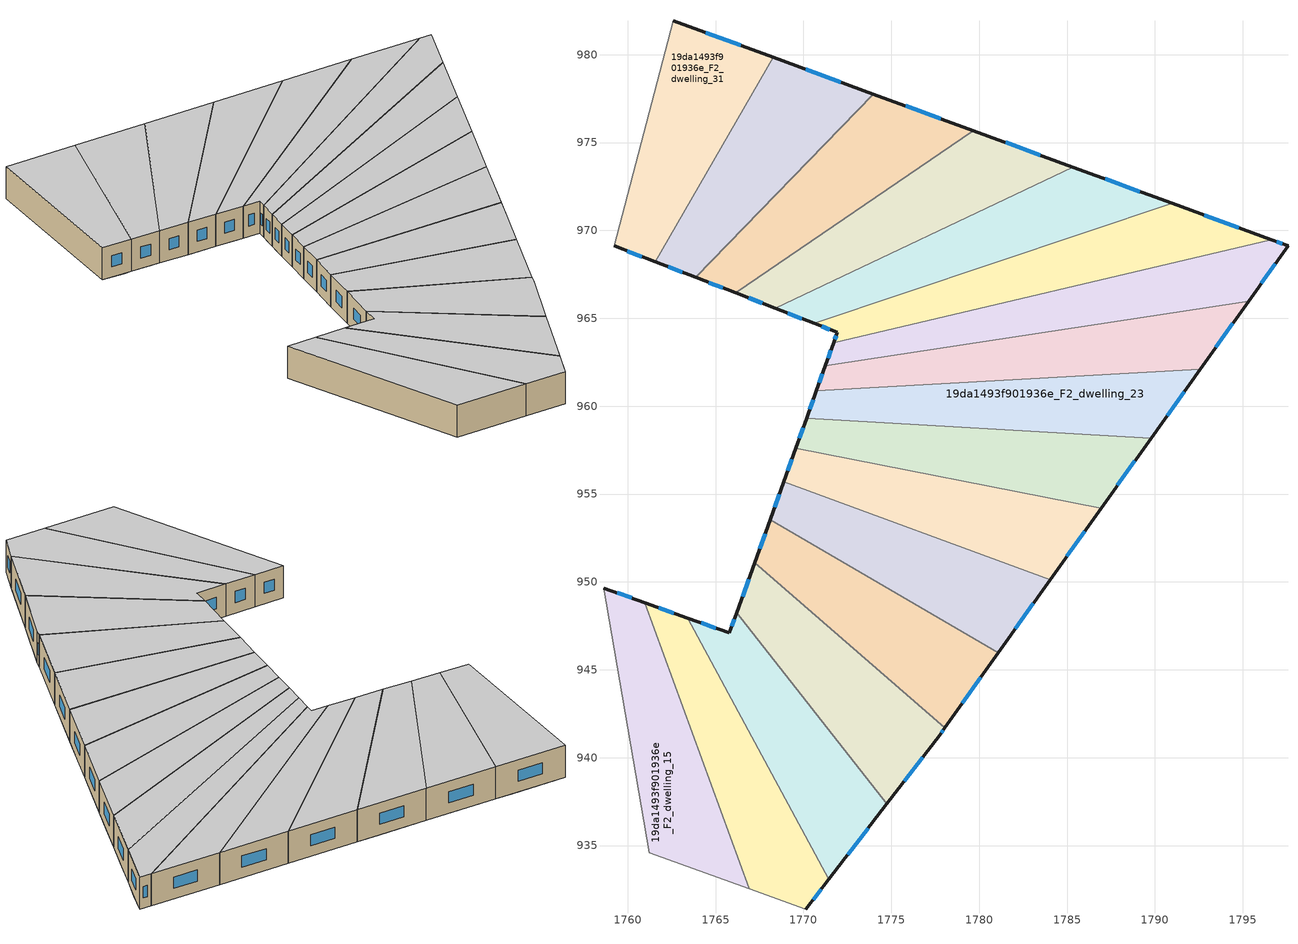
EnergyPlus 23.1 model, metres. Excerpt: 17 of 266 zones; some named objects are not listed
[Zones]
19da1493f901936e_F2_dwelling_15
 floor to 19da1493f901936e_F1_dwelling_25 (EU_floor_Construction): 1760.33,949.05 1765.33,933.11 1761.23,934.58 1758.65,949.65 z6
 floor to 19da1493f901936e_F1_dwelling_26 (EU_floor_Construction): 1760.98,948.82 1766.92,932.53 1765.33,933.11 1760.33,949.05 z6
 wall outside (EU_wall_Construction): 1760.98,948.82 1758.65,949.65 z6:9
 wall to 19da1493f901936e_F2_dwelling_16 (EU_wall_Construction): 1766.92,932.53 1760.98,948.82 z6:9
 wall adiabatic (EU_wall_Construction): 1761.23,934.58 1766.92,932.53 z6:9
 wall to 19da1493f901936e_F2_dwelling_14 (EU_wall_Construction): 1758.65,949.65 1761.23,934.58 z6:9
 window (EU_Window_Construction): 1760.22,949.09 1759.41,949.38 z6.98:8.02
 ceiling to 19da1493f901936e_F3_dwelling_15 (EU_floor_Construction): 1766.92,932.53 1760.98,948.82 1758.65,949.65 1761.23,934.58 z9
19da1493f901936e_F2_dwelling_16
 floor to 19da1493f901936e_F1_dwelling_26 (EU_floor_Construction): 1762.59,948.24 1770.5,931.86 1770.13,931.38 1766.92,932.53 1760.98,948.82 z6
 floor adiabatic (EU_floor_Construction): 1763.42,947.94 1771.44,933.08 1770.5,931.86 1762.59,948.24 z6
 wall outside (EU_wall_Construction): 1763.42,947.94 1760.98,948.82 / 1770.13,931.38 1771.44,933.08 z6:9
 wall to 19da1493f901936e_F2_dwelling_17 (EU_wall_Construction): 1771.44,933.08 1763.42,947.94 z6:9
 wall adiabatic (EU_wall_Construction): 1766.92,932.53 1770.13,931.38 z6:9
 window (EU_Window_Construction): 1762.63,948.23 1761.77,948.54 / 1770.56,931.93 1771.02,932.53 z6.98:8.02
 ceiling to 19da1493f901936e_F3_dwelling_16 (EU_floor_Construction): 1770.13,931.38 1771.44,933.08 1763.42,947.94 1760.98,948.82 1766.92,932.53 z9
19da1493f901936e_F2_dwelling_17
 floor adiabatic (EU_floor_Construction): 1765.81,947.15 1773.59,935.88 1771.44,933.08 1763.42,947.94 1765.79,947.09 z6
 floor to 19da1493f901936e_F1_dwelling_28 (EU_floor_Construction): 1766.2,948.24 1774.75,937.38 1773.59,935.88 1765.81,947.15 z6
 wall outside (EU_wall_Construction): 1766.2,948.24 1765.79,947.09 1763.42,947.94 / 1771.44,933.08 1774.75,937.38 z6:9
 wall to 19da1493f901936e_F2_dwelling_18 (EU_wall_Construction): 1774.75,937.38 1766.2,948.24 z6:9
 window (EU_Window_Construction): 1765.02,947.37 1764.19,947.67 / 1766.07,947.87 1765.93,947.47 / 1772.52,934.48 1773.68,935.99 z6.98:8.02
 ceiling to 19da1493f901936e_F3_dwelling_17 (EU_floor_Construction): 1771.44,933.08 1774.75,937.38 1766.2,948.24 1765.79,947.09 1763.42,947.94 z9
19da1493f901936e_F2_dwelling_18
 floor to 19da1493f901936e_F1_dwelling_28 (EU_floor_Construction): 1776.86,940.13 1774.75,937.38 1766.2,948.24 1766.87,950.1 z6
 floor to 19da1493f901936e_F1_dwelling_29 (EU_floor_Construction): 1778.05,941.7 1777.75,941.29 1776.86,940.13 1766.87,950.1 1767.23,951.09 z6
 wall outside (EU_wall_Construction): 1767.23,951.09 1766.2,948.24 / 1774.75,937.38 1777.75,941.29 1778.05,941.7 z6:9
 wall to 19da1493f901936e_F2_dwelling_19 (EU_wall_Construction): 1778.05,941.7 1767.23,951.09 z6:9
 window (EU_Window_Construction): 1766.89,950.17 1766.54,949.17 / 1777.85,941.42 1777.95,941.57 / 1775.73,938.65 1776.78,940.02 z6.98:8.02
 ceiling to 19da1493f901936e_F3_dwelling_18 (EU_floor_Construction): 1774.75,937.38 1777.75,941.29 1778.05,941.7 1767.23,951.09 1766.2,948.24 z9
19da1493f901936e_F2_dwelling_19
 floor to 19da1493f901936e_F1_dwelling_29 (EU_floor_Construction): 1779.89,944.29 1778.05,941.7 1767.23,951.09 1767.77,952.61 z6
 floor adiabatic (EU_floor_Construction): 1781.09,945.98 1779.89,944.29 1767.77,952.61 1768.11,953.54 z6
 wall outside (EU_wall_Construction): 1768.11,953.54 1767.23,951.09 / 1778.05,941.7 1781.09,945.98 z6:9
 wall to 19da1493f901936e_F2_dwelling_20 (EU_wall_Construction): 1781.09,945.98 1768.11,953.54 z6:9
 window (EU_Window_Construction): 1767.82,952.75 1767.51,951.89 / 1779.04,943.09 1780.1,944.59 z6.98:8.02
 ceiling to 19da1493f901936e_F3_dwelling_19 (EU_floor_Construction): 1778.05,941.7 1781.09,945.98 1768.11,953.54 1767.23,951.09 z9
19da1493f901936e_F2_dwelling_20
 floor adiabatic (EU_floor_Construction): 1782.8,948.37 1781.09,945.98 1768.11,953.54 1768.56,954.81 z6
 floor to 19da1493f901936e_F1_dwelling_31 (EU_floor_Construction): 1784.05,950.13 1782.8,948.37 1768.56,954.81 1768.88,955.69 z6
 wall outside (EU_wall_Construction): 1768.88,955.69 1768.11,953.54 / 1781.09,945.98 1784.05,950.13 z6:9
 wall to 19da1493f901936e_F2_dwelling_21 (EU_wall_Construction): 1784.05,950.13 1768.88,955.69 z6:9
 window (EU_Window_Construction): 1768.63,954.99 1768.36,954.24 / 1782.05,947.33 1783.09,948.78 z6.98:8.02
 ceiling to 19da1493f901936e_F3_dwelling_20 (EU_floor_Construction): 1781.09,945.98 1784.05,950.13 1768.88,955.69 1768.11,953.54 z9
19da1493f901936e_F2_dwelling_21
 floor adiabatic (EU_floor_Construction): 1785.63,952.36 1784.05,950.13 1768.88,955.69 1769.26,956.76 z6
 floor to 19da1493f901936e_F1_dwelling_32 (EU_floor_Construction): 1786.94,954.2 1785.63,952.36 1769.26,956.76 1769.57,957.6 z6
 wall outside (EU_wall_Construction): 1769.57,957.6 1768.88,955.69 / 1784.05,950.13 1786.94,954.2 z6:9
 wall to 19da1493f901936e_F2_dwelling_22 (EU_wall_Construction): 1786.94,954.2 1769.57,957.6 z6:9
 window (EU_Window_Construction): 1769.34,956.98 1769.1,956.31 / 1784.99,951.46 1786,952.88 z6.98:8.02
 ceiling to 19da1493f901936e_F3_dwelling_21 (EU_floor_Construction): 1784.05,950.13 1786.94,954.2 1769.57,957.6 1768.88,955.69 z9
19da1493f901936e_F2_dwelling_22
 floor to 19da1493f901936e_F1_dwelling_32 (EU_floor_Construction): 1788.41,956.26 1786.94,954.2 1769.57,957.6 1769.89,958.51 z6
 floor to 19da1493f901936e_F1_dwelling_33 (EU_floor_Construction): 1789.78,958.18 1788.41,956.26 1769.89,958.51 1770.18,959.32 z6
 wall outside (EU_wall_Construction): 1770.18,959.32 1769.57,957.6 / 1786.94,954.2 1789.78,958.18 z6:9
 wall to 19da1493f901936e_F2_dwelling_23 (EU_wall_Construction): 1789.78,958.18 1770.18,959.32 z6:9
 window (EU_Window_Construction): 1769.98,958.76 1769.77,958.16 / 1787.87,955.49 1788.86,956.89 z6.98:8.02
 ceiling to 19da1493f901936e_F3_dwelling_22 (EU_floor_Construction): 1786.94,954.2 1789.78,958.18 1770.18,959.32 1769.57,957.6 z9
19da1493f901936e_F2_dwelling_23
 floor to 19da1493f901936e_F1_dwelling_0 (EU_floor_Construction): 1792.57,962.11 1791.14,960.09 1770.46,960.09 1770.74,960.88 z6
 floor to 19da1493f901936e_F1_dwelling_33 (EU_floor_Construction): 1791.14,960.09 1789.78,958.18 1770.18,959.32 1770.46,960.09 z6
 wall outside (EU_wall_Construction): 1770.74,960.88 1770.18,959.32 / 1789.78,958.18 1792.57,962.11 z6:9
 wall to 19da1493f901936e_F2_dwelling_24 (EU_wall_Construction): 1792.57,962.11 1770.74,960.88 z6:9
 window (EU_Window_Construction): 1770.56,960.37 1770.36,959.83 / 1790.69,959.46 1791.67,960.83 z6.98:8.02
 ceiling to 19da1493f901936e_F3_dwelling_23 (EU_floor_Construction): 1789.78,958.18 1792.57,962.11 1770.74,960.88 1770.18,959.32 z9
19da1493f901936e_F2_dwelling_24
 floor to 19da1493f901936e_F1_dwelling_1 (EU_floor_Construction): 1795.33,965.97 1793.83,963.88 1770.98,961.54 1771.25,962.29 z6
 floor to 19da1493f901936e_F1_dwelling_0 (EU_floor_Construction): 1793.83,963.88 1792.57,962.11 1770.74,960.88 1770.98,961.54 z6
 wall outside (EU_wall_Construction): 1771.25,962.29 1770.74,960.88 / 1792.57,962.11 1795.33,965.97 z6:9
 wall to 19da1493f901936e_F2_dwelling_25 (EU_wall_Construction): 1795.33,965.97 1771.25,962.29 z6:9
 window (EU_Window_Construction): 1771.08,961.83 1770.91,961.34 / 1793.47,963.36 1794.43,964.72 z6.98:8.02
 ceiling to 19da1493f901936e_F3_dwelling_24 (EU_floor_Construction): 1792.57,962.11 1795.33,965.97 1771.25,962.29 1770.74,960.88 z9
19da1493f901936e_F2_dwelling_25
 floor to 19da1493f901936e_F1_dwelling_2 (EU_floor_Construction): 1797.57,969.12 1796.49,967.61 1771.45,962.86 1771.72,963.6 1796.6,969.48 z6
 floor to 19da1493f901936e_F1_dwelling_1 (EU_floor_Construction): 1796.49,967.61 1795.33,965.97 1771.25,962.29 1771.45,962.86 z6
 wall outside (EU_wall_Construction): 1771.72,963.6 1771.25,962.29 / 1795.33,965.97 1797.57,969.12 1796.6,969.48 z6:9
 wall to 19da1493f901936e_F2_dwelling_26 (EU_wall_Construction): 1796.6,969.48 1771.72,963.6 z6:9
 window (EU_Window_Construction): 1771.57,963.18 1771.4,962.72 / 1797.26,969.24 1796.92,969.36 / 1796.06,967 1796.84,968.1 z6.98:8.02
 ceiling to 19da1493f901936e_F3_dwelling_25 (EU_floor_Construction): 1795.33,965.97 1797.57,969.12 1796.6,969.48 1771.72,963.6 1771.25,962.29 z9
19da1493f901936e_F2_dwelling_26
 floor to 19da1493f901936e_F1_dwelling_3 (EU_floor_Construction): 1794.4,970.29 1771.93,964.18 1771.93,964.2 1770.62,964.7 1790.99,971.53 z6
 floor to 19da1493f901936e_F1_dwelling_2 (EU_floor_Construction): 1796.6,969.48 1771.72,963.6 1771.93,964.18 1794.4,970.29 z6
 wall outside (EU_wall_Construction): 1770.62,964.7 1771.93,964.2 1771.72,963.6 / 1796.6,969.48 1790.99,971.53 z6:9
 wall to 19da1493f901936e_F2_dwelling_27 (EU_wall_Construction): 1790.99,971.53 1770.62,964.7 z6:9
 window (EU_Window_Construction): 1771.86,964 1771.79,963.79 / 1771.05,964.54 1771.5,964.36 / 1794.78,970.15 1792.81,970.87 z6.98:8.02
 ceiling to 19da1493f901936e_F3_dwelling_26 (EU_floor_Construction): 1796.6,969.48 1790.99,971.53 1770.62,964.7 1771.93,964.2 1771.72,963.6 z9
19da1493f901936e_F2_dwelling_27
 floor to 19da1493f901936e_F1_dwelling_4 (EU_floor_Construction): 1788.91,972.29 1769.8,965.02 1768.4,965.57 1785.33,973.6 z6
 floor to 19da1493f901936e_F1_dwelling_3 (EU_floor_Construction): 1790.99,971.53 1770.62,964.7 1769.8,965.02 1788.91,972.29 z6
 wall outside (EU_wall_Construction): 1768.4,965.57 1770.62,964.7 / 1790.99,971.53 1785.33,973.6 z6:9
 wall to 19da1493f901936e_F2_dwelling_28 (EU_wall_Construction): 1785.33,973.6 1768.4,965.57 z6:9
 window (EU_Window_Construction): 1769.12,965.29 1769.9,964.98 / 1789.15,972.21 1787.17,972.93 z6.98:8.02
 ceiling to 19da1493f901936e_F3_dwelling_27 (EU_floor_Construction): 1790.99,971.53 1785.33,973.6 1768.4,965.57 1770.62,964.7 z9
19da1493f901936e_F2_dwelling_28
 floor to 19da1493f901936e_F1_dwelling_5 (EU_floor_Construction): 1783.41,974.3 1767.64,965.86 1766.15,966.44 1779.66,975.68 z6
 floor to 19da1493f901936e_F1_dwelling_4 (EU_floor_Construction): 1785.33,973.6 1768.4,965.57 1767.64,965.86 1783.41,974.3 z6
 wall outside (EU_wall_Construction): 1766.15,966.44 1768.4,965.57 / 1785.33,973.6 1779.66,975.68 z6:9
 wall to 19da1493f901936e_F2_dwelling_29 (EU_wall_Construction): 1779.66,975.68 1766.15,966.44 z6:9
 window (EU_Window_Construction): 1766.88,966.16 1767.66,965.85 / 1783.49,974.28 1781.5,975 z6.98:8.02
 ceiling to 19da1493f901936e_F3_dwelling_28 (EU_floor_Construction): 1785.33,973.6 1779.66,975.68 1766.15,966.44 1768.4,965.57 z9
19da1493f901936e_F2_dwelling_29
 floor to 19da1493f901936e_F1_dwelling_6 (EU_floor_Construction): 1777.91,976.32 1765.45,966.71 1763.87,967.32 1773.98,977.76 z6
 floor to 19da1493f901936e_F1_dwelling_5 (EU_floor_Construction): 1779.66,975.68 1766.15,966.44 1765.45,966.71 1777.91,976.32 z6
 wall outside (EU_wall_Construction): 1763.87,967.32 1766.15,966.44 / 1779.66,975.68 1773.98,977.76 z6:9
 wall to 19da1493f901936e_F2_dwelling_30 (EU_wall_Construction): 1773.98,977.76 1763.87,967.32 z6:9
 window (EU_Window_Construction): 1764.61,967.03 1765.4,966.73 / 1777.81,976.36 1775.83,977.08 z6.98:8.02
 ceiling to 19da1493f901936e_F3_dwelling_29 (EU_floor_Construction): 1779.66,975.68 1773.98,977.76 1763.87,967.32 1766.15,966.44 z9
19da1493f901936e_F2_dwelling_30
 floor to 19da1493f901936e_F1_dwelling_7 (EU_floor_Construction): 1772.39,978.34 1763.23,967.57 1761.56,968.22 1768.28,979.84 z6
 floor to 19da1493f901936e_F1_dwelling_6 (EU_floor_Construction): 1773.98,977.76 1763.87,967.32 1763.23,967.57 1772.39,978.34 z6
 wall outside (EU_wall_Construction): 1761.56,968.22 1763.87,967.32 / 1773.98,977.76 1768.29,979.84 z6:9
 wall to 19da1493f901936e_F2_dwelling_31 (EU_wall_Construction): 1768.29,979.84 1761.56,968.22 z6:9
 window (EU_Window_Construction): 1762.31,967.93 1763.12,967.61 / 1772.13,978.44 1770.14,979.17 z6.98:8.02
 ceiling to 19da1493f901936e_F3_dwelling_30 (EU_floor_Construction): 1763.87,967.32 1773.98,977.76 1768.29,979.84 1761.56,968.22 z9
19da1493f901936e_F2_dwelling_31
 floor to 19da1493f901936e_F1_dwelling_8 (EU_floor_Construction): 1766.86,980.36 1760.98,968.44 1759.23,969.12 1762.58,981.93 z6
 floor to 19da1493f901936e_F1_dwelling_7 (EU_floor_Construction): 1768.28,979.84 1761.56,968.22 1760.98,968.44 1766.86,980.36 z6
 wall outside (EU_wall_Construction): 1759.23,969.12 1761.56,968.22 / 1768.29,979.84 1762.58,981.93 z6:9
 wall to 19da1493f901936e_F2_dwelling_32 (EU_wall_Construction): 1762.58,981.93 1759.23,969.12 z6:9
 window (EU_Window_Construction): 1759.99,968.83 1760.8,968.51 / 1766.43,980.52 1764.44,981.25 z6.98:8.02
 ceiling to 19da1493f901936e_F3_dwelling_31 (EU_floor_Construction): 1761.56,968.22 1768.29,979.84 1762.58,981.93 1759.23,969.12 z9
[Building]
EU S2 Campaign: North Axis=0; Terrain=City; Solar Distribution=FullExterior
[Site:Location]
Bologna: Latitude=44.5; Longitude=11.25; Time Zone=1; Elevation=37
[SizingPeriod:WeatherFileDays]
AnnualSizingPeriod: Begin Month=1; Begin Day of Month=1; End Month=12; End Day of Month=31; Day of Week for Start Day=Monday; Use Weather File Daylight Saving Period=No; Use Weather File Rain and Snow Indicators=No
[MATERIAL]
EU_InternalMass_Material: Roughness=MediumRough; Thickness=0.1; Conductivity=1; Density=1800; Specific Heat=900; Thermal Absorptance=0.9; Solar Absorptance=0.7; Visible Absorptance=0.7
[MATERIAL:NOMASS] Roughness=MediumRough; Thermal Absorptance=0.9; Solar Absorptance=0.7; Visible Absorptance=0.7
Name | Thermal Resistance
EU_wall_NoMass | 0.905828
EU_floor_NoMass | 0.67114
[WINDOWMATERIAL:SIMPLEGLAZINGSYSTEM]
EU_Window_SimpleGlazing: UFactor=4.52486; Solar Heat Gain Coefficient=0.85; Visible Transmittance=0.85
[CONSTRUCTION]
EU_wall_Construction: EU_wall_NoMass
EU_floor_Construction: EU_floor_NoMass
EU_Window_Construction: EU_Window_SimpleGlazing
EU_InternalMass_Construction: EU_InternalMass_Material
[ZONE] Type=1; Multiplier=1; Ceiling Height=autocalculate; Floor Area=autocalculate; Part of Total Floor Area=Yes
Name | Volume
19da1493f901936e_F2_dwelling_15 | 169.939
19da1493f901936e_F2_dwelling_16 | 169.956
19da1493f901936e_F2_dwelling_17 | 169.931
19da1493f901936e_F2_dwelling_18 | 169.948
19da1493f901936e_F2_dwelling_19 | 169.945
19da1493f901936e_F2_dwelling_20 | 169.964
19da1493f901936e_F2_dwelling_21 | 169.92
19da1493f901936e_F2_dwelling_22 | 169.934
19da1493f901936e_F2_dwelling_23 | 169.97
19da1493f901936e_F2_dwelling_24 | 169.978
19da1493f901936e_F2_dwelling_25 | 169.907
19da1493f901936e_F2_dwelling_26 | 169.943
19da1493f901936e_F2_dwelling_27; 19da1493f901936e_F2_dwelling_31 | 169.923
19da1493f901936e_F2_dwelling_28 | 169.941
19da1493f901936e_F2_dwelling_29 | 169.963
19da1493f901936e_F2_dwelling_30 | 169.968
[INTERNALMASS] Construction=EU_InternalMass_Construction
Name | Zone or ZoneList | Surface Area
19da1493f901936e_F2_dwelling_15_EU_InternalMass | 19da1493f901936e_F2_dwelling_15 | 56.6466
19da1493f901936e_F2_dwelling_16_EU_InternalMass | 19da1493f901936e_F2_dwelling_16 | 56.6522
19da1493f901936e_F2_dwelling_17_EU_InternalMass | 19da1493f901936e_F2_dwelling_17 | 56.6441
19da1493f901936e_F2_dwelling_18_EU_InternalMass | 19da1493f901936e_F2_dwelling_18 | 56.649
19da1493f901936e_F2_dwelling_19_EU_InternalMass | 19da1493f901936e_F2_dwelling_19 | 56.6483
19da1493f901936e_F2_dwelling_20_EU_InternalMass | 19da1493f901936e_F2_dwelling_20 | 56.6547
19da1493f901936e_F2_dwelling_21_EU_InternalMass | 19da1493f901936e_F2_dwelling_21 | 56.6399
19da1493f901936e_F2_dwelling_22_EU_InternalMass | 19da1493f901936e_F2_dwelling_22 | 56.6446
19da1493f901936e_F2_dwelling_23_EU_InternalMass | 19da1493f901936e_F2_dwelling_23 | 56.657
19da1493f901936e_F2_dwelling_24_EU_InternalMass | 19da1493f901936e_F2_dwelling_24 | 56.659
19da1493f901936e_F2_dwelling_25_EU_InternalMass | 19da1493f901936e_F2_dwelling_25 | 56.636
19da1493f901936e_F2_dwelling_26_EU_InternalMass | 19da1493f901936e_F2_dwelling_26 | 56.6475
19da1493f901936e_F2_dwelling_27_EU_InternalMass | 19da1493f901936e_F2_dwelling_27 | 56.6412
19da1493f901936e_F2_dwelling_28_EU_InternalMass | 19da1493f901936e_F2_dwelling_28 | 56.647
19da1493f901936e_F2_dwelling_29_EU_InternalMass | 19da1493f901936e_F2_dwelling_29 | 56.654
19da1493f901936e_F2_dwelling_30_EU_InternalMass | 19da1493f901936e_F2_dwelling_30 | 56.6561
19da1493f901936e_F2_dwelling_31_EU_InternalMass | 19da1493f901936e_F2_dwelling_31 | 56.641
[OTHEREQUIPMENT] Fuel Type=Electricity; Design Level Calculation Method=Watts/Area; Power per Zone Floor Area=1; Fraction Latent=0; Fraction Radiant=0; Fraction Lost=0; Carbon Dioxide Generation Rate=0; EndUse Subcategory=EU_Step8_InternalGains
Name | Zone or ZoneList or Space or SpaceList | Schedule
EU_Step8_InternalGain_19da1493f901936e_F2_dwelling_15_f000 | 19da1493f901936e_F2_dwelling_15 | EU_Step8_GainSchedule_19da1493f901936e_F2_dwelling_15_f000
EU_Step8_InternalGain_19da1493f901936e_F2_dwelling_16_f000 | 19da1493f901936e_F2_dwelling_16 | EU_Step8_GainSchedule_19da1493f901936e_F2_dwelling_16_f000
EU_Step8_InternalGain_19da1493f901936e_F2_dwelling_17_f000 | 19da1493f901936e_F2_dwelling_17 | EU_Step8_GainSchedule_19da1493f901936e_F2_dwelling_17_f000
EU_Step8_InternalGain_19da1493f901936e_F2_dwelling_18_f000 | 19da1493f901936e_F2_dwelling_18 | EU_Step8_GainSchedule_19da1493f901936e_F2_dwelling_18_f000
EU_Step8_InternalGain_19da1493f901936e_F2_dwelling_19_f000 | 19da1493f901936e_F2_dwelling_19 | EU_Step8_GainSchedule_19da1493f901936e_F2_dwelling_19_f000
EU_Step8_InternalGain_19da1493f901936e_F2_dwelling_20_f000 | 19da1493f901936e_F2_dwelling_20 | EU_Step8_GainSchedule_19da1493f901936e_F2_dwelling_20_f000
EU_Step8_InternalGain_19da1493f901936e_F2_dwelling_21_f000 | 19da1493f901936e_F2_dwelling_21 | EU_Step8_GainSchedule_19da1493f901936e_F2_dwelling_21_f000
EU_Step8_InternalGain_19da1493f901936e_F2_dwelling_22_f000 | 19da1493f901936e_F2_dwelling_22 | EU_Step8_GainSchedule_19da1493f901936e_F2_dwelling_22_f000
EU_Step8_InternalGain_19da1493f901936e_F2_dwelling_23_f000 | 19da1493f901936e_F2_dwelling_23 | EU_Step8_GainSchedule_19da1493f901936e_F2_dwelling_23_f000
EU_Step8_InternalGain_19da1493f901936e_F2_dwelling_24_f000 | 19da1493f901936e_F2_dwelling_24 | EU_Step8_GainSchedule_19da1493f901936e_F2_dwelling_24_f000
EU_Step8_InternalGain_19da1493f901936e_F2_dwelling_25_f000 | 19da1493f901936e_F2_dwelling_25 | EU_Step8_GainSchedule_19da1493f901936e_F2_dwelling_25_f000
EU_Step8_InternalGain_19da1493f901936e_F2_dwelling_26_f000 | 19da1493f901936e_F2_dwelling_26 | EU_Step8_GainSchedule_19da1493f901936e_F2_dwelling_26_f000
EU_Step8_InternalGain_19da1493f901936e_F2_dwelling_27_f000 | 19da1493f901936e_F2_dwelling_27 | EU_Step8_GainSchedule_19da1493f901936e_F2_dwelling_27_f000
EU_Step8_InternalGain_19da1493f901936e_F2_dwelling_28_f000 | 19da1493f901936e_F2_dwelling_28 | EU_Step8_GainSchedule_19da1493f901936e_F2_dwelling_28_f000
EU_Step8_InternalGain_19da1493f901936e_F2_dwelling_29_f000 | 19da1493f901936e_F2_dwelling_29 | EU_Step8_GainSchedule_19da1493f901936e_F2_dwelling_29_f000
EU_Step8_InternalGain_19da1493f901936e_F2_dwelling_30_f000 | 19da1493f901936e_F2_dwelling_30 | EU_Step8_GainSchedule_19da1493f901936e_F2_dwelling_30_f000
EU_Step8_InternalGain_19da1493f901936e_F2_dwelling_31_f000 | 19da1493f901936e_F2_dwelling_31 | EU_Step8_GainSchedule_19da1493f901936e_F2_dwelling_31_f000
[ZONEVENTILATION:DESIGNFLOWRATE] Schedule=EU_AlwaysOn; Design Flow Rate Calculation Method=AirChanges/Hour; Air Changes per Hour=0.73129; Ventilation Type=Natural; Fan Pressure Rise=0; Fan Total Efficiency=1; Constant Term Coefficient=1; Temperature Term Coefficient=0; Velocity Term Coefficient=0; Velocity Squared Term Coefficient=0; Minimum Indoor Temperature=-100; Maximum Indoor Temperature=100; Delta Temperature=-100; Minimum Outdoor Temperature=-100; Maximum Outdoor Temperature=100; Maximum Wind Speed=40
Name | Zone or ZoneList or Space or SpaceList
EU_ConstantAir_19da1493f901936e_F2_dwelling_15 | 19da1493f901936e_F2_dwelling_15
EU_ConstantAir_19da1493f901936e_F2_dwelling_16 | 19da1493f901936e_F2_dwelling_16
EU_ConstantAir_19da1493f901936e_F2_dwelling_17 | 19da1493f901936e_F2_dwelling_17
EU_ConstantAir_19da1493f901936e_F2_dwelling_18 | 19da1493f901936e_F2_dwelling_18
EU_ConstantAir_19da1493f901936e_F2_dwelling_19 | 19da1493f901936e_F2_dwelling_19
EU_ConstantAir_19da1493f901936e_F2_dwelling_20 | 19da1493f901936e_F2_dwelling_20
EU_ConstantAir_19da1493f901936e_F2_dwelling_21 | 19da1493f901936e_F2_dwelling_21
EU_ConstantAir_19da1493f901936e_F2_dwelling_22 | 19da1493f901936e_F2_dwelling_22
EU_ConstantAir_19da1493f901936e_F2_dwelling_23 | 19da1493f901936e_F2_dwelling_23
EU_ConstantAir_19da1493f901936e_F2_dwelling_24 | 19da1493f901936e_F2_dwelling_24
EU_ConstantAir_19da1493f901936e_F2_dwelling_25 | 19da1493f901936e_F2_dwelling_25
EU_ConstantAir_19da1493f901936e_F2_dwelling_26 | 19da1493f901936e_F2_dwelling_26
EU_ConstantAir_19da1493f901936e_F2_dwelling_27 | 19da1493f901936e_F2_dwelling_27
EU_ConstantAir_19da1493f901936e_F2_dwelling_28 | 19da1493f901936e_F2_dwelling_28
EU_ConstantAir_19da1493f901936e_F2_dwelling_29 | 19da1493f901936e_F2_dwelling_29
EU_ConstantAir_19da1493f901936e_F2_dwelling_30 | 19da1493f901936e_F2_dwelling_30
EU_ConstantAir_19da1493f901936e_F2_dwelling_31 | 19da1493f901936e_F2_dwelling_31
[HVACTEMPLATE:ZONE:IDEALLOADSAIRSYSTEM] System Availability Schedule=EU_AlwaysOn; Maximum Heating Supply Air Temperature=50; Minimum Cooling Supply Air Temperature=13; Maximum Heating Supply Air Humidity Ratio=0.0156; Minimum Cooling Supply Air Humidity Ratio=0.0077; Heating Limit=NoLimit; Cooling Limit=NoLimit; Heating Availability Schedule=EU_AlwaysOn; Cooling Availability Schedule=EU_CoolingOff; Dehumidification Control Type=ConstantSensibleHeatRatio; Cooling Sensible Heat Ratio=0.7; Dehumidification Setpoint=60; Humidification Control Type=None; Humidification Setpoint=30; Outdoor Air Method=None; Outdoor Air Flow Rate per Person=0.00944; Outdoor Air Flow Rate per Zone Floor Area=0; Outdoor Air Flow Rate per Zone=0; Demand Controlled Ventilation Type=None; Outdoor Air Economizer Type=NoEconomizer; Heat Recovery Type=None; Sensible Heat Recovery Effectiveness=0.7; Latent Heat Recovery Effectiveness=0.65
Name | Template Thermostat
19da1493f901936e_F2_dwelling_15 | EU_HeatOnly_19da1493f901936e_F2_dwelling_15
19da1493f901936e_F2_dwelling_16 | EU_HeatOnly_19da1493f901936e_F2_dwelling_16
19da1493f901936e_F2_dwelling_17 | EU_HeatOnly_19da1493f901936e_F2_dwelling_17
19da1493f901936e_F2_dwelling_18 | EU_HeatOnly_19da1493f901936e_F2_dwelling_18
19da1493f901936e_F2_dwelling_19 | EU_HeatOnly_19da1493f901936e_F2_dwelling_19
19da1493f901936e_F2_dwelling_20 | EU_HeatOnly_19da1493f901936e_F2_dwelling_20
19da1493f901936e_F2_dwelling_21 | EU_HeatOnly_19da1493f901936e_F2_dwelling_21
19da1493f901936e_F2_dwelling_22 | EU_HeatOnly_19da1493f901936e_F2_dwelling_22
19da1493f901936e_F2_dwelling_23 | EU_HeatOnly_19da1493f901936e_F2_dwelling_23
19da1493f901936e_F2_dwelling_24 | EU_HeatOnly_19da1493f901936e_F2_dwelling_24
19da1493f901936e_F2_dwelling_25 | EU_HeatOnly_19da1493f901936e_F2_dwelling_25
19da1493f901936e_F2_dwelling_26 | EU_HeatOnly_19da1493f901936e_F2_dwelling_26
19da1493f901936e_F2_dwelling_27 | EU_HeatOnly_19da1493f901936e_F2_dwelling_27
19da1493f901936e_F2_dwelling_28 | EU_HeatOnly_19da1493f901936e_F2_dwelling_28
19da1493f901936e_F2_dwelling_29 | EU_HeatOnly_19da1493f901936e_F2_dwelling_29
19da1493f901936e_F2_dwelling_30 | EU_HeatOnly_19da1493f901936e_F2_dwelling_30
19da1493f901936e_F2_dwelling_31 | EU_HeatOnly_19da1493f901936e_F2_dwelling_31
[SIZING:ZONE] Zone Cooling Design Supply Air Temperature Input Method=SupplyAirTemperature; Zone Cooling Design Supply Air Temperature=13; Zone Heating Design Supply Air Temperature Input Method=SupplyAirTemperature; Zone Heating Design Supply Air Temperature=50; Zone Cooling Design Supply Air Humidity Ratio=0.008; Zone Heating Design Supply Air Humidity Ratio=0.008; Cooling Design Air Flow Method=DesignDay; Cooling Design Air Flow Rate=0; Cooling Minimum Air Flow per Zone Floor Area=0.000762; Cooling Minimum Air Flow=0; Cooling Minimum Air Flow Fraction=0.2; Heating Design Air Flow Method=DesignDay; Heating Design Air Flow Rate=0; Heating Maximum Air Flow per Zone Floor Area=0.002032; Heating Maximum Air Flow=0.141576; Heating Maximum Air Flow Fraction=0.3; Account for Dedicated Outdoor Air System=No; Dedicated Outdoor Air System Control Strategy=NeutralSupplyAir; Dedicated Outdoor Air Low Setpoint Temperature for Design=autosize; Dedicated Outdoor Air High Setpoint Temperature for Design=autosize; Zone Load Sizing Method=Sensible Load Only No Latent Load; Zone Latent Cooling Design Supply Air Humidity Ratio Input Method=HumidityRatioDifference; Zone Cooling Design Supply Air Humidity Ratio Difference=0.005; Zone Latent Heating Design Supply Air Humidity Ratio Input Method=HumidityRatioDifference; Zone Humidification Design Supply Air Humidity Ratio Difference=0.005
19da1493f901936e_F2_dwelling_15; 19da1493f901936e_F2_dwelling_16; 19da1493f901936e_F2_dwelling_17; 19da1493f901936e_F2_dwelling_18; 19da1493f901936e_F2_dwelling_19; 19da1493f901936e_F2_dwelling_20; 19da1493f901936e_F2_dwelling_21; 19da1493f901936e_F2_dwelling_22; 19da1493f901936e_F2_dwelling_23; 19da1493f901936e_F2_dwelling_24; 19da1493f901936e_F2_dwelling_25; 19da1493f901936e_F2_dwelling_26; 19da1493f901936e_F2_dwelling_27; 19da1493f901936e_F2_dwelling_28; 19da1493f901936e_F2_dwelling_29; 19da1493f901936e_F2_dwelling_30; 19da1493f901936e_F2_dwelling_31
[SCHEDULE:CONSTANT]
Name | Hourly Value
EU_AlwaysOn | 1
EU_CoolingOff | 0
[SCHEDULE:FILE] Column Number=1; Rows to Skip at Top=0; Number of Hours of Data=8760; Column Separator=Comma; Interpolate to Timestep=No; Minutes per Item=60; Adjust Schedule for Daylight Savings=Yes
Name | File
EU_Step8_GainSchedule_19da1493f901936e_F2_dwelling_15_f000 | ../../schedules/19da1493f901936e/19da1493f901936e_F2_dwelling_15_f000_gain.csv
EU_Step8_GainSchedule_19da1493f901936e_F2_dwelling_16_f000 | ../../schedules/19da1493f901936e/19da1493f901936e_F2_dwelling_16_f000_gain.csv
EU_Step8_GainSchedule_19da1493f901936e_F2_dwelling_17_f000 | ../../schedules/19da1493f901936e/19da1493f901936e_F2_dwelling_17_f000_gain.csv
EU_Step8_GainSchedule_19da1493f901936e_F2_dwelling_18_f000 | ../../schedules/19da1493f901936e/19da1493f901936e_F2_dwelling_18_f000_gain.csv
EU_Step8_GainSchedule_19da1493f901936e_F2_dwelling_19_f000 | ../../schedules/19da1493f901936e/19da1493f901936e_F2_dwelling_19_f000_gain.csv
EU_Step8_GainSchedule_19da1493f901936e_F2_dwelling_20_f000 | ../../schedules/19da1493f901936e/19da1493f901936e_F2_dwelling_20_f000_gain.csv
EU_Step8_GainSchedule_19da1493f901936e_F2_dwelling_21_f000 | ../../schedules/19da1493f901936e/19da1493f901936e_F2_dwelling_21_f000_gain.csv
EU_Step8_GainSchedule_19da1493f901936e_F2_dwelling_22_f000 | ../../schedules/19da1493f901936e/19da1493f901936e_F2_dwelling_22_f000_gain.csv
EU_Step8_GainSchedule_19da1493f901936e_F2_dwelling_23_f000 | ../../schedules/19da1493f901936e/19da1493f901936e_F2_dwelling_23_f000_gain.csv
EU_Step8_GainSchedule_19da1493f901936e_F2_dwelling_24_f000 | ../../schedules/19da1493f901936e/19da1493f901936e_F2_dwelling_24_f000_gain.csv
EU_Step8_GainSchedule_19da1493f901936e_F2_dwelling_25_f000 | ../../schedules/19da1493f901936e/19da1493f901936e_F2_dwelling_25_f000_gain.csv
EU_Step8_GainSchedule_19da1493f901936e_F2_dwelling_26_f000 | ../../schedules/19da1493f901936e/19da1493f901936e_F2_dwelling_26_f000_gain.csv
EU_Step8_GainSchedule_19da1493f901936e_F2_dwelling_27_f000 | ../../schedules/19da1493f901936e/19da1493f901936e_F2_dwelling_27_f000_gain.csv
EU_Step8_GainSchedule_19da1493f901936e_F2_dwelling_28_f000 | ../../schedules/19da1493f901936e/19da1493f901936e_F2_dwelling_28_f000_gain.csv
EU_Step8_GainSchedule_19da1493f901936e_F2_dwelling_29_f000 | ../../schedules/19da1493f901936e/19da1493f901936e_F2_dwelling_29_f000_gain.csv
EU_Step8_GainSchedule_19da1493f901936e_F2_dwelling_30_f000 | ../../schedules/19da1493f901936e/19da1493f901936e_F2_dwelling_30_f000_gain.csv
EU_Step8_GainSchedule_19da1493f901936e_F2_dwelling_31_f000 | ../../schedules/19da1493f901936e/19da1493f901936e_F2_dwelling_31_f000_gain.csv
